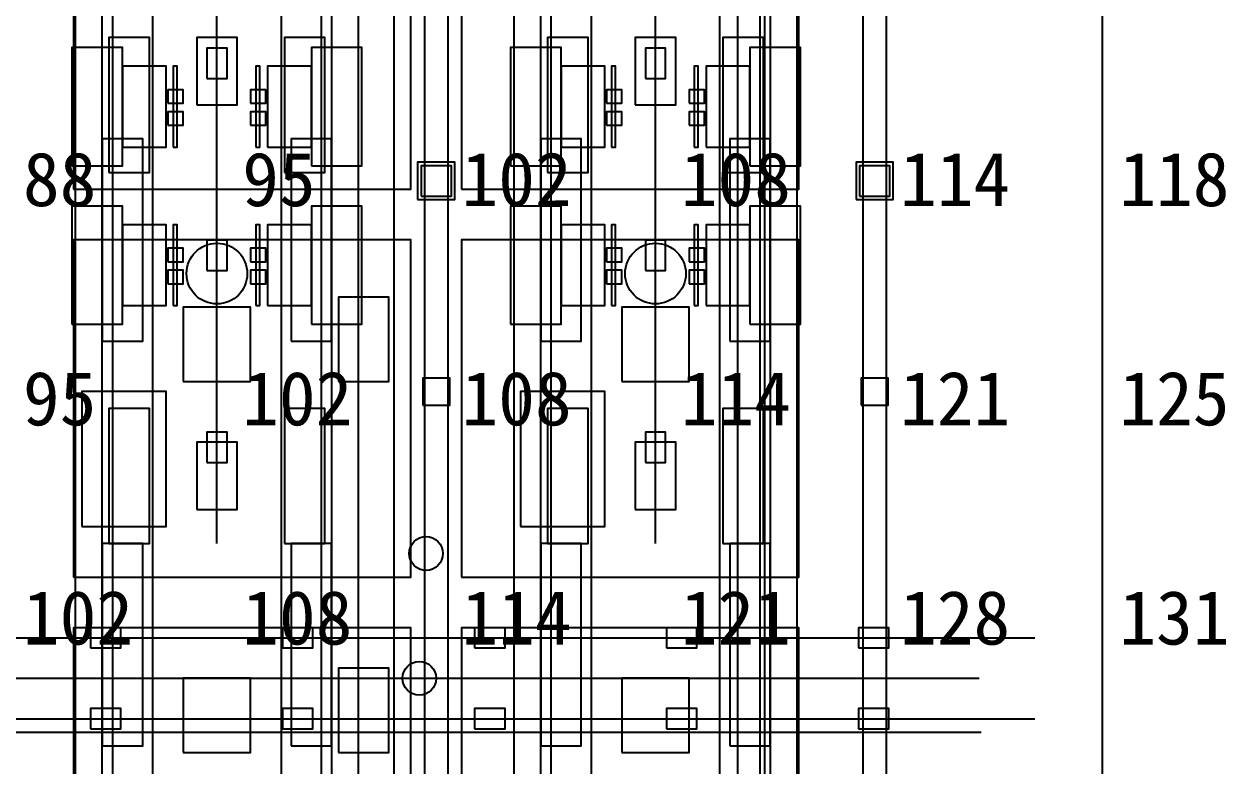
# Model space of a CAD drawing. Header units: metres. Extents: x -1640 to 1560, y -268 to 2338.
# Drawn here: x 258.03 to 293.66, y 963.4 to 985.4 of the extents above; entities that cross this region are included whole.
import ezdxf

# ---------------------------------------------------------------- set-up
doc = ezdxf.new("R2010")
doc.units = ezdxf.units.M
for name, color, linetype in [('1F_CHL', 4, 'Continuous'), ('1F_EHS_EXTINGUISHER_HYDRANT_CABINET_CONCEPT', 1, 'Continuous'), ('1F_PUMP', 2, 'Continuous'), ('1F_SCR', 3, 'Continuous'), ('1F_STRUCT_COLUMN', 8, 'Continuous'), ('1F_ZONE', 3, 'Continuous'), ('2F_CSF_LATERAL_RACK_CONCEPT', 9, 'Continuous'), ('2F_RFG', 5, 'Continuous'), ('2F_STRUCT_COLUMN', 8, 'Continuous'), ('2F_VMB', 6, 'Continuous'), ('2F_ZONE', 3, 'Continuous'), ('3F_CLEANROOM_OVERHEAD_PIPE_DUCT_CONCEPT', 9, 'Continuous'), ('3F_EHS_EGRESS_DIST_M', 2, 'Continuous'), ('3F_EHS_EXTINGUISHER_HYDRANT_CABINET_CONCEPT', 1, 'Continuous'), ('3F_EHS_GAS_DETECTOR', 6, 'Continuous'), ('3F_FOUP', 5, 'Continuous'), ('3F_METRO', 2, 'Continuous'), ('3F_OHT', 9, 'Continuous'), ('3F_OHTV', 1, 'Continuous'), ('3F_STK', 3, 'Continuous'), ('3F_STRUCT_COLUMN', 8, 'Continuous'), ('3F_TBAR', 6, 'Continuous'), ('3F_ZONE', 3, 'Continuous'), ('4F_FFU', 1, 'Continuous'), ('4F_STRUCT_PLENUM_TRUSS_CONCEPT', 9, 'Continuous'), ('4F_ZONE', 3, 'Continuous'), ('5F_CHL', 4, 'Continuous'), ('5F_EHS_EXTINGUISHER_HYDRANT_CABINET_CONCEPT', 1, 'Continuous'), ('5F_PUMP', 2, 'Continuous'), ('5F_SCR', 3, 'Continuous'), ('5F_STRUCT_COLUMN', 8, 'Continuous'), ('5F_ZONE', 3, 'Continuous'), ('6F_CSF_LATERAL_RACK_CONCEPT', 9, 'Continuous'), ('6F_RFG', 5, 'Continuous'), ('6F_STRUCT_COLUMN', 8, 'Continuous'), ('6F_VMB', 6, 'Continuous'), ('6F_ZONE', 3, 'Continuous'), ('7F_CLEANROOM_OVERHEAD_PIPE_DUCT_CONCEPT', 9, 'Continuous'), ('7F_EHS_EGRESS_DIST_M', 2, 'Continuous'), ('7F_EHS_EXTINGUISHER_HYDRANT_CABINET_CONCEPT', 1, 'Continuous'), ('7F_EHS_GAS_DETECTOR', 6, 'Continuous'), ('7F_FOUP', 5, 'Continuous'), ('7F_METRO', 2, 'Continuous'), ('7F_OHT', 9, 'Continuous'), ('7F_OHTV', 1, 'Continuous'), ('7F_STK', 3, 'Continuous'), ('7F_STRUCT_COLUMN', 8, 'Continuous'), ('7F_TBAR', 6, 'Continuous'), ('7F_ZONE', 3, 'Continuous'), ('8F_FFU', 1, 'Continuous'), ('8F_STRUCT_PLENUM_TRUSS_CONCEPT', 9, 'Continuous'), ('8F_ZONE', 3, 'Continuous'), ('UTIL_ELEC.LV_CONCEPT', 2, 'Continuous'), ('UTIL_GAS.BULK_CONCEPT', 2, 'Continuous'), ('UTIL_PCW.R_CONCEPT', 1, 'Continuous'), ('UTIL_PCW.S_CONCEPT', 6, 'Continuous')]:
    doc.layers.add(name, color=color, linetype=linetype)

msp = doc.modelspace()

# ---------------------------------------------------------------- linework, layer by layer
at = {"layer": '1F_CHL'}
for points in [[(267.35, 974.8), (268.85, 974.8), (268.85, 977.3), (267.35, 977.3)], [(267.35, 963.8), (268.85, 963.8), (268.85, 966.3), (267.35, 966.3)]]:
    msp.add_lwpolyline(points, close=True, dxfattribs=at)
at = {"layer": '1F_EHS_EXTINGUISHER_HYDRANT_CABINET_CONCEPT'}
msp.add_circle((269.75, 966), 0.5, dxfattribs=at)
at = {"layer": '1F_PUMP'}
for points in [[(260.55, 981), (261.75, 981), (261.75, 985), (260.55, 985)], [(265.75, 981), (266.95, 981), (266.95, 985), (265.75, 985)], [(273.55, 981), (274.75, 981), (274.75, 985), (273.55, 985)], [(278.75, 981), (279.95, 981), (279.95, 985), (278.75, 985)], [(260.55, 970), (261.75, 970), (261.75, 974), (260.55, 974)], [(265.75, 970), (266.95, 970), (266.95, 974), (265.75, 974)], [(273.55, 970), (274.75, 970), (274.75, 974), (273.55, 974)], [(278.75, 970), (279.95, 970), (279.95, 974), (278.75, 974)]]:
    msp.add_lwpolyline(points, close=True, dxfattribs=at)
at = {"layer": '1F_SCR'}
for points in [[(262.75, 974.8), (264.75, 974.8), (264.75, 977), (262.75, 977)], [(275.75, 974.8), (277.75, 974.8), (277.75, 977), (275.75, 977)], [(262.75, 963.8), (264.75, 963.8), (264.75, 966), (262.75, 966)], [(275.75, 963.8), (277.75, 963.8), (277.75, 966), (275.75, 966)]]:
    msp.add_lwpolyline(points, close=True, dxfattribs=at)
at = {"layer": '1F_STRUCT_COLUMN'}
for points in [[(269.7, 980.2), (270.8, 980.2), (270.8, 981.3), (269.7, 981.3)], [(282.7, 980.2), (283.8, 980.2), (283.8, 981.3), (282.7, 981.3)]]:
    msp.add_lwpolyline(points, close=True, dxfattribs=at)
at = {"layer": '1F_ZONE'}
msp.add_lwpolyline([(16.5, 887), (290, 887), (290, 1045), (16.5, 1045)], close=True, dxfattribs=at)
at = {"layer": '2F_CSF_LATERAL_RACK_CONCEPT'}
for points in [[(259.55, 891), (260.35, 891), (260.35, 1041), (259.55, 1041)], [(267.15, 891), (267.95, 891), (267.95, 1041), (267.15, 1041)], [(272.55, 891), (273.35, 891), (273.35, 1041), (272.55, 1041)], [(280.15, 891), (280.95, 891), (280.95, 1041), (280.15, 1041)]]:
    msp.add_lwpolyline(points, close=True, dxfattribs=at)
at = {"layer": '2F_RFG'}
for points in [[(260.35, 976), (261.55, 976), (261.55, 982), (260.35, 982)], [(265.95, 976), (267.15, 976), (267.15, 982), (265.95, 982)], [(273.35, 976), (274.55, 976), (274.55, 982), (273.35, 982)], [(278.95, 976), (280.15, 976), (280.15, 982), (278.95, 982)], [(260.35, 964), (261.55, 964), (261.55, 970), (260.35, 970)], [(265.95, 964), (267.15, 964), (267.15, 970), (265.95, 970)], [(273.35, 964), (274.55, 964), (274.55, 970), (273.35, 970)], [(278.95, 964), (280.15, 964), (280.15, 970), (278.95, 970)]]:
    msp.add_lwpolyline(points, close=True, dxfattribs=at)
at = {"layer": '2F_STRUCT_COLUMN'}
for points in [[(269.8, 980.3), (270.7, 980.3), (270.7, 981.2), (269.8, 981.2)], [(282.8, 980.3), (283.7, 980.3), (283.7, 981.2), (282.8, 981.2)]]:
    msp.add_lwpolyline(points, close=True, dxfattribs=at)
at = {"layer": '2F_VMB'}
for points in [[(263.15, 983), (264.35, 983), (264.35, 985), (263.15, 985)], [(276.15, 983), (277.35, 983), (277.35, 985), (276.15, 985)], [(263.15, 971), (264.35, 971), (264.35, 973), (263.15, 973)], [(276.15, 971), (277.35, 971), (277.35, 973), (276.15, 973)]]:
    msp.add_lwpolyline(points, close=True, dxfattribs=at)
at = {"layer": '2F_ZONE'}
msp.add_lwpolyline([(16.5, 887), (290, 887), (290, 1045), (16.5, 1045)], close=True, dxfattribs=at)
at = {"layer": '3F_CLEANROOM_OVERHEAD_PIPE_DUCT_CONCEPT'}
for points in [[(260.65, 890), (261.85, 890), (261.85, 1042), (260.65, 1042)], [(265.65, 890), (266.85, 890), (266.85, 1042), (265.65, 1042)], [(273.65, 890), (274.85, 890), (274.85, 1042), (273.65, 1042)], [(278.65, 890), (279.85, 890), (279.85, 1042), (278.65, 1042)]]:
    msp.add_lwpolyline(points, close=True, dxfattribs=at)
at = {"layer": '3F_EHS_EXTINGUISHER_HYDRANT_CABINET_CONCEPT'}
msp.add_circle((269.95, 969.7), 0.5, dxfattribs=at)
at = {"layer": '3F_EHS_GAS_DETECTOR'}
for centre in [(263.75, 978), (276.75, 978)]:
    msp.add_circle(centre, 0.9, dxfattribs=at)
at = {"layer": '3F_FOUP'}
for points in [[(262.3, 983.05), (262.75, 983.05), (262.75, 983.45), (262.3, 983.45)], [(264.75, 983.05), (265.2, 983.05), (265.2, 983.45), (264.75, 983.45)], [(275.3, 983.05), (275.75, 983.05), (275.75, 983.45), (275.3, 983.45)], [(277.75, 983.05), (278.2, 983.05), (278.2, 983.45), (277.75, 983.45)], [(262.3, 982.4), (262.75, 982.4), (262.75, 982.8), (262.3, 982.8)], [(264.75, 982.4), (265.2, 982.4), (265.2, 982.8), (264.75, 982.8)], [(275.3, 982.4), (275.75, 982.4), (275.75, 982.8), (275.3, 982.8)], [(277.75, 982.4), (278.2, 982.4), (278.2, 982.8), (277.75, 982.8)], [(262.3, 978.35), (262.75, 978.35), (262.75, 978.75), (262.3, 978.75)], [(264.75, 978.35), (265.2, 978.35), (265.2, 978.75), (264.75, 978.75)], [(275.3, 978.35), (275.75, 978.35), (275.75, 978.75), (275.3, 978.75)], [(277.75, 978.35), (278.2, 978.35), (278.2, 978.75), (277.75, 978.75)], [(262.3, 977.7), (262.75, 977.7), (262.75, 978.1), (262.3, 978.1)], [(264.75, 977.7), (265.2, 977.7), (265.2, 978.1), (264.75, 978.1)], [(275.3, 977.7), (275.75, 977.7), (275.75, 978.1), (275.3, 978.1)], [(277.75, 977.7), (278.2, 977.7), (278.2, 978.1), (277.75, 978.1)]]:
    msp.add_lwpolyline(points, close=True, dxfattribs=at)
at = {"layer": '3F_METRO'}
for points in [[(259.45, 981.2), (260.95, 981.2), (260.95, 984.7), (259.45, 984.7)], [(266.55, 981.2), (268.05, 981.2), (268.05, 984.7), (266.55, 984.7)], [(272.45, 981.2), (273.95, 981.2), (273.95, 984.7), (272.45, 984.7)], [(279.55, 981.2), (281.05, 981.2), (281.05, 984.7), (279.55, 984.7)], [(260.95, 981.75), (262.25, 981.75), (262.25, 984.15), (260.95, 984.15)], [(265.25, 981.75), (266.55, 981.75), (266.55, 984.15), (265.25, 984.15)], [(273.95, 981.75), (275.25, 981.75), (275.25, 984.15), (273.95, 984.15)], [(278.25, 981.75), (279.55, 981.75), (279.55, 984.15), (278.25, 984.15)], [(259.45, 976.5), (260.95, 976.5), (260.95, 980), (259.45, 980)], [(266.55, 976.5), (268.05, 976.5), (268.05, 980), (266.55, 980)], [(272.45, 976.5), (273.95, 976.5), (273.95, 980), (272.45, 980)], [(279.55, 976.5), (281.05, 976.5), (281.05, 980), (279.55, 980)], [(260.95, 977.05), (262.25, 977.05), (262.25, 979.45), (260.95, 979.45)], [(265.25, 977.05), (266.55, 977.05), (266.55, 979.45), (265.25, 979.45)], [(273.95, 977.05), (275.25, 977.05), (275.25, 979.45), (273.95, 979.45)], [(278.25, 977.05), (279.55, 977.05), (279.55, 979.45), (278.25, 979.45)]]:
    msp.add_lwpolyline(points, close=True, dxfattribs=at)
at = {"layer": '3F_OHT'}
for p, q in [((263.75, 970), (263.75, 1042)), ((276.75, 970), (276.75, 1042)), ((18.5, 967.2), (288, 967.2)), ((18.5, 964.8), (288, 964.8))]:
    msp.add_line(p, q, dxfattribs=at)
at = {"layer": '3F_OHTV'}
for points in [[(263.45, 983.78), (264.05, 983.78), (264.05, 984.68), (263.45, 984.68)], [(276.45, 983.78), (277.05, 983.78), (277.05, 984.68), (276.45, 984.68)], [(263.45, 978.09), (264.05, 978.09), (264.05, 978.99), (263.45, 978.99)], [(276.45, 978.09), (277.05, 978.09), (277.05, 978.99), (276.45, 978.99)], [(263.45, 972.4), (264.05, 972.4), (264.05, 973.3), (263.45, 973.3)], [(276.45, 972.4), (277.05, 972.4), (277.05, 973.3), (276.45, 973.3)], [(260, 966.9), (260.9, 966.9), (260.9, 967.5), (260, 967.5)], [(265.69, 966.9), (266.59, 966.9), (266.59, 967.5), (265.69, 967.5)], [(271.39, 966.9), (272.29, 966.9), (272.29, 967.5), (271.39, 967.5)], [(277.08, 966.9), (277.98, 966.9), (277.98, 967.5), (277.08, 967.5)], [(282.77, 966.9), (283.67, 966.9), (283.67, 967.5), (282.77, 967.5)], [(260, 964.5), (260.9, 964.5), (260.9, 965.1), (260, 965.1)], [(265.69, 964.5), (266.59, 964.5), (266.59, 965.1), (265.69, 965.1)], [(271.39, 964.5), (272.29, 964.5), (272.29, 965.1), (271.39, 965.1)], [(277.08, 964.5), (277.98, 964.5), (277.98, 965.1), (277.08, 965.1)], [(282.77, 964.5), (283.67, 964.5), (283.67, 965.1), (282.77, 965.1)]]:
    msp.add_lwpolyline(points, close=True, dxfattribs=at)
at = {"layer": '3F_STK'}
for points in [[(259.75, 970.5), (262.25, 970.5), (262.25, 974.5), (259.75, 974.5)], [(272.75, 970.5), (275.25, 970.5), (275.25, 974.5), (272.75, 974.5)]]:
    msp.add_lwpolyline(points, close=True, dxfattribs=at)
at = {"layer": '3F_STRUCT_COLUMN'}
for points in [[(269.85, 974.1), (270.65, 974.1), (270.65, 974.9), (269.85, 974.9)], [(282.85, 974.1), (283.65, 974.1), (283.65, 974.9), (282.85, 974.9)]]:
    msp.add_lwpolyline(points, close=True, dxfattribs=at)
at = {"layer": '3F_TBAR'}
for points in [[(262.45, 981.75), (262.57, 981.75), (262.57, 984.15), (262.45, 984.15)], [(264.9, 981.75), (265.02, 981.75), (265.02, 984.15), (264.9, 984.15)], [(275.45, 981.75), (275.57, 981.75), (275.57, 984.15), (275.45, 984.15)], [(277.9, 981.75), (278.02, 981.75), (278.02, 984.15), (277.9, 984.15)], [(262.45, 977.05), (262.57, 977.05), (262.57, 979.45), (262.45, 979.45)], [(264.9, 977.05), (265.02, 977.05), (265.02, 979.45), (264.9, 979.45)], [(275.45, 977.05), (275.57, 977.05), (275.57, 979.45), (275.45, 979.45)], [(277.9, 977.05), (278.02, 977.05), (278.02, 979.45), (277.9, 979.45)]]:
    msp.add_lwpolyline(points, close=True, dxfattribs=at)
at = {"layer": '3F_ZONE'}
msp.add_lwpolyline([(16.5, 887), (290, 887), (290, 1045), (16.5, 1045)], close=True, dxfattribs=at)
at = {"layer": '4F_FFU'}
for points in [[(259.5, 980.5), (269.5, 980.5), (269.5, 990.5), (259.5, 990.5)], [(271, 980.5), (281, 980.5), (281, 990.5), (271, 990.5)], [(259.5, 969), (269.5, 969), (269.5, 979), (259.5, 979)], [(271, 969), (281, 969), (281, 979), (271, 979)], [(259.5, 957.5), (269.5, 957.5), (269.5, 967.5), (259.5, 967.5)], [(271, 957.5), (281, 957.5), (281, 967.5), (271, 967.5)]]:
    msp.add_lwpolyline(points, close=True, dxfattribs=at)
at = {"layer": '4F_STRUCT_PLENUM_TRUSS_CONCEPT'}
for points in [[(269.9, 887), (270.6, 887), (270.6, 1045), (269.9, 1045)], [(282.9, 887), (283.6, 887), (283.6, 1045), (282.9, 1045)]]:
    msp.add_lwpolyline(points, close=True, dxfattribs=at)
at = {"layer": '4F_ZONE'}
msp.add_lwpolyline([(16.5, 887), (290, 887), (290, 1045), (16.5, 1045)], close=True, dxfattribs=at)
at = {"layer": '5F_CHL'}
for points in [[(267.35, 974.8), (268.85, 974.8), (268.85, 977.3), (267.35, 977.3)], [(267.35, 963.8), (268.85, 963.8), (268.85, 966.3), (267.35, 966.3)]]:
    msp.add_lwpolyline(points, close=True, dxfattribs=at)
at = {"layer": '5F_EHS_EXTINGUISHER_HYDRANT_CABINET_CONCEPT'}
msp.add_circle((269.75, 966), 0.5, dxfattribs=at)
at = {"layer": '5F_PUMP'}
for points in [[(260.55, 981), (261.75, 981), (261.75, 985), (260.55, 985)], [(265.75, 981), (266.95, 981), (266.95, 985), (265.75, 985)], [(273.55, 981), (274.75, 981), (274.75, 985), (273.55, 985)], [(278.75, 981), (279.95, 981), (279.95, 985), (278.75, 985)], [(260.55, 970), (261.75, 970), (261.75, 974), (260.55, 974)], [(265.75, 970), (266.95, 970), (266.95, 974), (265.75, 974)], [(273.55, 970), (274.75, 970), (274.75, 974), (273.55, 974)], [(278.75, 970), (279.95, 970), (279.95, 974), (278.75, 974)]]:
    msp.add_lwpolyline(points, close=True, dxfattribs=at)
at = {"layer": '5F_SCR'}
for points in [[(262.75, 974.8), (264.75, 974.8), (264.75, 977), (262.75, 977)], [(275.75, 974.8), (277.75, 974.8), (277.75, 977), (275.75, 977)], [(262.75, 963.8), (264.75, 963.8), (264.75, 966), (262.75, 966)], [(275.75, 963.8), (277.75, 963.8), (277.75, 966), (275.75, 966)]]:
    msp.add_lwpolyline(points, close=True, dxfattribs=at)
at = {"layer": '5F_STRUCT_COLUMN'}
for points in [[(269.7, 980.2), (270.8, 980.2), (270.8, 981.3), (269.7, 981.3)], [(282.7, 980.2), (283.8, 980.2), (283.8, 981.3), (282.7, 981.3)]]:
    msp.add_lwpolyline(points, close=True, dxfattribs=at)
at = {"layer": '5F_ZONE'}
msp.add_lwpolyline([(16.5, 887), (290, 887), (290, 1045), (16.5, 1045)], close=True, dxfattribs=at)
at = {"layer": '6F_CSF_LATERAL_RACK_CONCEPT'}
for points in [[(259.55, 891), (260.35, 891), (260.35, 1041), (259.55, 1041)], [(267.15, 891), (267.95, 891), (267.95, 1041), (267.15, 1041)], [(272.55, 891), (273.35, 891), (273.35, 1041), (272.55, 1041)], [(280.15, 891), (280.95, 891), (280.95, 1041), (280.15, 1041)]]:
    msp.add_lwpolyline(points, close=True, dxfattribs=at)
at = {"layer": '6F_RFG'}
for points in [[(260.35, 976), (261.55, 976), (261.55, 982), (260.35, 982)], [(265.95, 976), (267.15, 976), (267.15, 982), (265.95, 982)], [(273.35, 976), (274.55, 976), (274.55, 982), (273.35, 982)], [(278.95, 976), (280.15, 976), (280.15, 982), (278.95, 982)], [(260.35, 964), (261.55, 964), (261.55, 970), (260.35, 970)], [(265.95, 964), (267.15, 964), (267.15, 970), (265.95, 970)], [(273.35, 964), (274.55, 964), (274.55, 970), (273.35, 970)], [(278.95, 964), (280.15, 964), (280.15, 970), (278.95, 970)]]:
    msp.add_lwpolyline(points, close=True, dxfattribs=at)
at = {"layer": '6F_STRUCT_COLUMN'}
for points in [[(269.8, 980.3), (270.7, 980.3), (270.7, 981.2), (269.8, 981.2)], [(282.8, 980.3), (283.7, 980.3), (283.7, 981.2), (282.8, 981.2)]]:
    msp.add_lwpolyline(points, close=True, dxfattribs=at)
at = {"layer": '6F_VMB'}
for points in [[(263.15, 983), (264.35, 983), (264.35, 985), (263.15, 985)], [(276.15, 983), (277.35, 983), (277.35, 985), (276.15, 985)], [(263.15, 971), (264.35, 971), (264.35, 973), (263.15, 973)], [(276.15, 971), (277.35, 971), (277.35, 973), (276.15, 973)]]:
    msp.add_lwpolyline(points, close=True, dxfattribs=at)
at = {"layer": '6F_ZONE'}
msp.add_lwpolyline([(16.5, 887), (290, 887), (290, 1045), (16.5, 1045)], close=True, dxfattribs=at)
at = {"layer": '7F_CLEANROOM_OVERHEAD_PIPE_DUCT_CONCEPT'}
for points in [[(260.65, 890), (261.85, 890), (261.85, 1042), (260.65, 1042)], [(265.65, 890), (266.85, 890), (266.85, 1042), (265.65, 1042)], [(273.65, 890), (274.85, 890), (274.85, 1042), (273.65, 1042)], [(278.65, 890), (279.85, 890), (279.85, 1042), (278.65, 1042)]]:
    msp.add_lwpolyline(points, close=True, dxfattribs=at)
at = {"layer": '7F_EHS_EXTINGUISHER_HYDRANT_CABINET_CONCEPT'}
msp.add_circle((269.95, 969.7), 0.5, dxfattribs=at)
at = {"layer": '7F_EHS_GAS_DETECTOR'}
for centre in [(263.75, 978), (276.75, 978)]:
    msp.add_circle(centre, 0.9, dxfattribs=at)
at = {"layer": '7F_FOUP'}
for points in [[(262.3, 983.05), (262.75, 983.05), (262.75, 983.45), (262.3, 983.45)], [(264.75, 983.05), (265.2, 983.05), (265.2, 983.45), (264.75, 983.45)], [(275.3, 983.05), (275.75, 983.05), (275.75, 983.45), (275.3, 983.45)], [(277.75, 983.05), (278.2, 983.05), (278.2, 983.45), (277.75, 983.45)], [(262.3, 982.4), (262.75, 982.4), (262.75, 982.8), (262.3, 982.8)], [(264.75, 982.4), (265.2, 982.4), (265.2, 982.8), (264.75, 982.8)], [(275.3, 982.4), (275.75, 982.4), (275.75, 982.8), (275.3, 982.8)], [(277.75, 982.4), (278.2, 982.4), (278.2, 982.8), (277.75, 982.8)], [(262.3, 978.35), (262.75, 978.35), (262.75, 978.75), (262.3, 978.75)], [(264.75, 978.35), (265.2, 978.35), (265.2, 978.75), (264.75, 978.75)], [(275.3, 978.35), (275.75, 978.35), (275.75, 978.75), (275.3, 978.75)], [(277.75, 978.35), (278.2, 978.35), (278.2, 978.75), (277.75, 978.75)], [(262.3, 977.7), (262.75, 977.7), (262.75, 978.1), (262.3, 978.1)], [(264.75, 977.7), (265.2, 977.7), (265.2, 978.1), (264.75, 978.1)], [(275.3, 977.7), (275.75, 977.7), (275.75, 978.1), (275.3, 978.1)], [(277.75, 977.7), (278.2, 977.7), (278.2, 978.1), (277.75, 978.1)]]:
    msp.add_lwpolyline(points, close=True, dxfattribs=at)
at = {"layer": '7F_METRO'}
for points in [[(259.45, 981.2), (260.95, 981.2), (260.95, 984.7), (259.45, 984.7)], [(266.55, 981.2), (268.05, 981.2), (268.05, 984.7), (266.55, 984.7)], [(272.45, 981.2), (273.95, 981.2), (273.95, 984.7), (272.45, 984.7)], [(279.55, 981.2), (281.05, 981.2), (281.05, 984.7), (279.55, 984.7)], [(260.95, 981.75), (262.25, 981.75), (262.25, 984.15), (260.95, 984.15)], [(265.25, 981.75), (266.55, 981.75), (266.55, 984.15), (265.25, 984.15)], [(273.95, 981.75), (275.25, 981.75), (275.25, 984.15), (273.95, 984.15)], [(278.25, 981.75), (279.55, 981.75), (279.55, 984.15), (278.25, 984.15)], [(259.45, 976.5), (260.95, 976.5), (260.95, 980), (259.45, 980)], [(266.55, 976.5), (268.05, 976.5), (268.05, 980), (266.55, 980)], [(272.45, 976.5), (273.95, 976.5), (273.95, 980), (272.45, 980)], [(279.55, 976.5), (281.05, 976.5), (281.05, 980), (279.55, 980)], [(260.95, 977.05), (262.25, 977.05), (262.25, 979.45), (260.95, 979.45)], [(265.25, 977.05), (266.55, 977.05), (266.55, 979.45), (265.25, 979.45)], [(273.95, 977.05), (275.25, 977.05), (275.25, 979.45), (273.95, 979.45)], [(278.25, 977.05), (279.55, 977.05), (279.55, 979.45), (278.25, 979.45)]]:
    msp.add_lwpolyline(points, close=True, dxfattribs=at)
at = {"layer": '7F_OHT'}
for p, q in [((263.75, 970), (263.75, 1042)), ((276.75, 970), (276.75, 1042)), ((18.5, 967.2), (288, 967.2)), ((18.5, 964.8), (288, 964.8))]:
    msp.add_line(p, q, dxfattribs=at)
at = {"layer": '7F_OHTV'}
for points in [[(263.45, 983.78), (264.05, 983.78), (264.05, 984.68), (263.45, 984.68)], [(276.45, 983.78), (277.05, 983.78), (277.05, 984.68), (276.45, 984.68)], [(263.45, 978.09), (264.05, 978.09), (264.05, 978.99), (263.45, 978.99)], [(276.45, 978.09), (277.05, 978.09), (277.05, 978.99), (276.45, 978.99)], [(263.45, 972.4), (264.05, 972.4), (264.05, 973.3), (263.45, 973.3)], [(276.45, 972.4), (277.05, 972.4), (277.05, 973.3), (276.45, 973.3)], [(260, 966.9), (260.9, 966.9), (260.9, 967.5), (260, 967.5)], [(265.69, 966.9), (266.59, 966.9), (266.59, 967.5), (265.69, 967.5)], [(271.39, 966.9), (272.29, 966.9), (272.29, 967.5), (271.39, 967.5)], [(277.08, 966.9), (277.98, 966.9), (277.98, 967.5), (277.08, 967.5)], [(282.77, 966.9), (283.67, 966.9), (283.67, 967.5), (282.77, 967.5)], [(260, 964.5), (260.9, 964.5), (260.9, 965.1), (260, 965.1)], [(265.69, 964.5), (266.59, 964.5), (266.59, 965.1), (265.69, 965.1)], [(271.39, 964.5), (272.29, 964.5), (272.29, 965.1), (271.39, 965.1)], [(277.08, 964.5), (277.98, 964.5), (277.98, 965.1), (277.08, 965.1)], [(282.77, 964.5), (283.67, 964.5), (283.67, 965.1), (282.77, 965.1)]]:
    msp.add_lwpolyline(points, close=True, dxfattribs=at)
at = {"layer": '7F_STK'}
for points in [[(259.75, 970.5), (262.25, 970.5), (262.25, 974.5), (259.75, 974.5)], [(272.75, 970.5), (275.25, 970.5), (275.25, 974.5), (272.75, 974.5)]]:
    msp.add_lwpolyline(points, close=True, dxfattribs=at)
at = {"layer": '7F_STRUCT_COLUMN'}
for points in [[(269.85, 974.1), (270.65, 974.1), (270.65, 974.9), (269.85, 974.9)], [(282.85, 974.1), (283.65, 974.1), (283.65, 974.9), (282.85, 974.9)]]:
    msp.add_lwpolyline(points, close=True, dxfattribs=at)
at = {"layer": '7F_TBAR'}
for points in [[(262.45, 981.75), (262.57, 981.75), (262.57, 984.15), (262.45, 984.15)], [(264.9, 981.75), (265.02, 981.75), (265.02, 984.15), (264.9, 984.15)], [(275.45, 981.75), (275.57, 981.75), (275.57, 984.15), (275.45, 984.15)], [(277.9, 981.75), (278.02, 981.75), (278.02, 984.15), (277.9, 984.15)], [(262.45, 977.05), (262.57, 977.05), (262.57, 979.45), (262.45, 979.45)], [(264.9, 977.05), (265.02, 977.05), (265.02, 979.45), (264.9, 979.45)], [(275.45, 977.05), (275.57, 977.05), (275.57, 979.45), (275.45, 979.45)], [(277.9, 977.05), (278.02, 977.05), (278.02, 979.45), (277.9, 979.45)]]:
    msp.add_lwpolyline(points, close=True, dxfattribs=at)
at = {"layer": '7F_ZONE'}
msp.add_lwpolyline([(16.5, 887), (290, 887), (290, 1045), (16.5, 1045)], close=True, dxfattribs=at)
at = {"layer": '8F_FFU'}
for points in [[(259.5, 980.5), (269.5, 980.5), (269.5, 990.5), (259.5, 990.5)], [(271, 980.5), (281, 980.5), (281, 990.5), (271, 990.5)], [(259.5, 969), (269.5, 969), (269.5, 979), (259.5, 979)], [(271, 969), (281, 969), (281, 979), (271, 979)], [(259.5, 957.5), (269.5, 957.5), (269.5, 967.5), (259.5, 967.5)], [(271, 957.5), (281, 957.5), (281, 967.5), (271, 967.5)]]:
    msp.add_lwpolyline(points, close=True, dxfattribs=at)
at = {"layer": '8F_STRUCT_PLENUM_TRUSS_CONCEPT'}
for points in [[(269.9, 887), (270.6, 887), (270.6, 1045), (269.9, 1045)], [(282.9, 887), (283.6, 887), (283.6, 1045), (282.9, 1045)]]:
    msp.add_lwpolyline(points, close=True, dxfattribs=at)
at = {"layer": '8F_ZONE'}
msp.add_lwpolyline([(16.5, 887), (290, 887), (290, 1045), (16.5, 1045)], close=True, dxfattribs=at)
at = {"layer": 'UTIL_ELEC.LV_CONCEPT'}
msp.add_line((269, 892.7), (269, 1053.3), dxfattribs=at)
msp.add_line((269, 892.7), (269, 1053.3), dxfattribs=at)
at = {"layer": 'UTIL_GAS.BULK_CONCEPT'}
msp.add_line((-277.35, 966), (286.35, 966), dxfattribs=at)
msp.add_line((-277.35, 966), (286.35, 966), dxfattribs=at)
at = {"layer": 'UTIL_PCW.R_CONCEPT'}
for p, q in [((279.995, 892.77), (279.995, 1039.22)), ((279.995, 892.77), (279.995, 1039.22)), ((-277.4, 964.4), (286.4, 964.4)), ((-277.4, 964.4), (286.4, 964.4))]:
    msp.add_line(p, q, dxfattribs=at)
at = {"layer": 'UTIL_PCW.S_CONCEPT'}
msp.add_line((279.195, 892.77), (279.195, 1039.22), dxfattribs=at)
msp.add_line((279.195, 892.77), (279.195, 1039.22), dxfattribs=at)

# ---------------------------------------------------------------- texts
at = {"layer": '3F_EHS_EGRESS_DIST_M'}
for s, p in [('88', (258, 980)), ('95', (264.5, 980)), ('102', (271, 980)), ('108', (277.5, 980)), ('118', (290.5, 980)), ('114', (284, 980)), ('95', (258, 973.5)), ('102', (264.5, 973.5)), ('108', (271, 973.5)), ('114', (277.5, 973.5)), ('121', (284, 973.5)), ('125', (290.5, 973.5)), ('102', (258, 967)), ('108', (264.5, 967)), ('114', (271, 967)), ('121', (277.5, 967)), ('128', (284, 967)), ('131', (290.5, 967))]:
    msp.add_text(s, height=1.6, dxfattribs=at).set_placement(p)
at = {"layer": '7F_EHS_EGRESS_DIST_M'}
for s, p in [('88', (258, 980)), ('95', (264.5, 980)), ('102', (271, 980)), ('108', (277.5, 980)), ('118', (290.5, 980)), ('114', (284, 980)), ('95', (258, 973.5)), ('102', (264.5, 973.5)), ('108', (271, 973.5)), ('114', (277.5, 973.5)), ('121', (284, 973.5)), ('125', (290.5, 973.5)), ('102', (258, 967)), ('108', (264.5, 967)), ('114', (271, 967)), ('121', (277.5, 967)), ('128', (284, 967)), ('131', (290.5, 967))]:
    msp.add_text(s, height=1.6, dxfattribs=at).set_placement(p)

doc.saveas('drawing.dxf')
